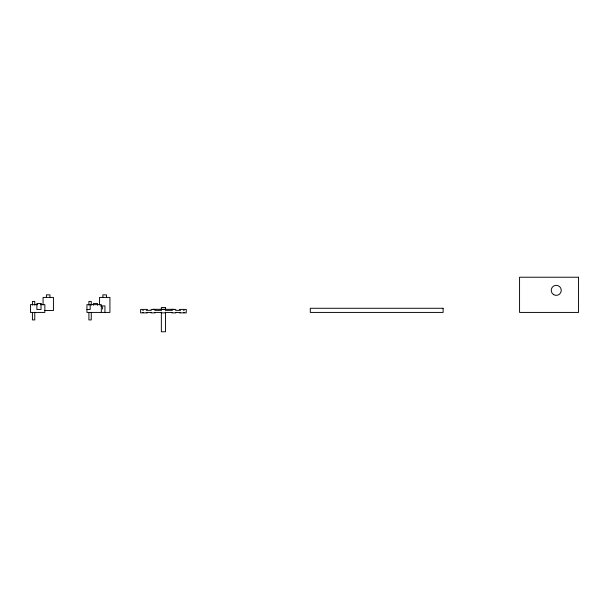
<?xml version="1.0" encoding="UTF-8"?>
<svg xmlns="http://www.w3.org/2000/svg" width="609" height="609" viewBox="0 0 609 609"><rect width="100%" height="100%" fill="white"/><g stroke="black" fill="none" stroke-linecap="round" stroke-linejoin="round"><path stroke-width="0.91" d="M37.651 304.629L30.45 304.629L30.45 312.425L44.853 312.425L44.853 304.629L40.354 304.629M100.5 305.916L104.931 305.916L104.931 312.425M153.049 309.311L173.809 309.311M147.507 309.402L140.61 309.402L140.61 312.881L147.507 312.881M150.986 309.402L155.105 309.402M171.746 309.402L175.864 309.402M179.343 309.402L186.247 309.402L186.247 312.881L179.343 312.881M86.942 309.509L90.178 309.509L90.178 304.629M142.666 310.354L143.374 310.354M146.274 310.354L151.329 310.354M154.716 310.354L161.636 310.354M165.214 310.354L172.416 310.354M175.529 310.354L180.576 310.354M183.476 310.354L184.184 310.354M44.594 310.529L53.44 310.529L53.44 297.413L43.072 297.413L43.072 304.911M142.666 312.425L143.374 312.425M146.274 312.425L151.329 312.425M154.716 312.425L161.636 312.425M165.214 312.425L172.134 312.425M175.529 312.425L180.576 312.425M183.476 312.425L184.184 312.425M150.986 312.881L155.105 312.881M161.37 312.881L165.481 312.881M171.746 312.881L175.864 312.881M165.503 312.211L165.503 331.776L161.347 331.776L161.347 312.211M106.453 297.321L106.453 294.847L102.906 294.847L102.906 297.321M102.594 306.867L102.594 309.075M101.338 312.425L101.338 304.629L86.942 304.629L86.942 312.425L109.932 312.425L109.932 297.413L99.564 297.413L99.564 304.919M97.524 305.216L97.524 303.495L93.39 303.495L93.39 305.216M91.259 305.117L91.259 301.417L88.906 301.417L88.906 305.117M91.259 312.524L91.259 319.923L88.906 319.923L88.906 312.524M49.968 297.321L49.968 294.847L46.413 294.847L46.413 297.321M34.766 305.117L34.766 301.417L32.414 301.417L32.414 305.117M34.766 312.524L34.766 319.923L32.414 319.923L32.414 312.524M578.55 277.224L519.568 277.224L519.568 312.425L578.55 312.425L578.55 277.224M41.031 303.495L36.898 303.495L36.898 309.509L41.031 309.509L41.031 303.495M165.503 307.553L161.347 307.553L161.347 309.41L165.481 309.402L165.503 307.553M443.108 308.276L310.286 308.276L310.286 312.425L443.108 312.425L443.108 308.276M553.718 294.703A5.039 5.039 0 0 0 561.277 290.341A5.039 5.039 0 0 0 553.718 285.986A5.039 5.039 0 0 0 553.718 294.703"/></g></svg>
